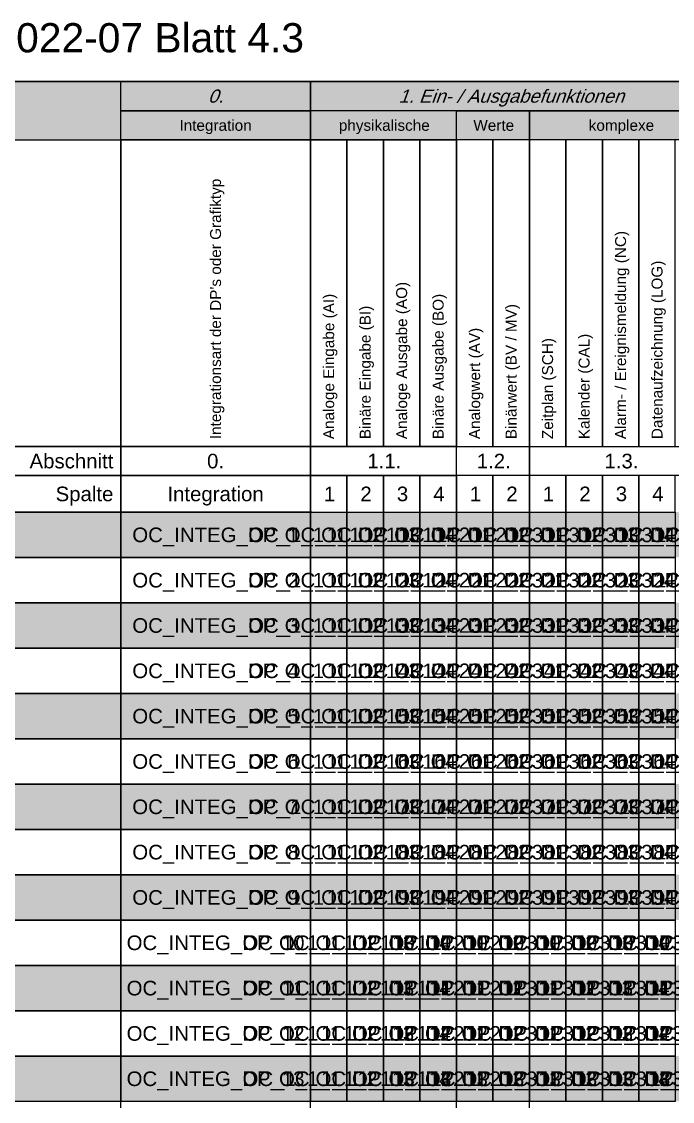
# Model space of a CAD drawing. Header units: millimetres. Extents: x -5 to 464, y 0 to 229.
# Drawn here: x 74.3 to 163.5, y 80.6 to 228.6 of the extents above; entities that cross this region are included whole.
import ezdxf
from ezdxf.enums import TextEntityAlignment as Align

# ---------------------------------------------------------------- set-up
doc = ezdxf.new("R2010")
doc.units = ezdxf.units.MM
doc.header["$LTSCALE"] = 100
doc.styles.get("Standard").update_dxf_attribs({"font": 'arial.ttf'})

msp = doc.modelspace()

# ---------------------------------------------------------------- hatches: boundary and pattern name
at = {"transparency": 33554687}
h = msp.add_hatch(color=254, dxfattribs=at)
h.paths.add_polyline_path([(403.93, 212.38), (463.93, 212.38), (463.93, 220.38), (403.93, 220.38), (403.93, 216.38)])
h.paths.add_polyline_path([(403.93, 212.38), (403.93, 216.38), (373.93, 216.38), (373.93, 212.38)])
h.paths.add_polyline_path([(373.93, 212.38), (373.93, 216.38), (353.93, 216.38), (353.93, 212.38)])
h.paths.add_polyline_path([(353.93, 212.38), (353.93, 216.38), (328.93, 216.38), (328.93, 212.38)])
h.paths.add_polyline_path([(328.93, 212.38), (328.93, 216.38), (308.93, 216.38), (308.93, 212.38)])
h.paths.add_polyline_path([(308.93, 212.38), (308.93, 216.38), (283.93, 216.38), (283.93, 212.38)])
h.paths.add_polyline_path([(283.93, 212.38), (283.93, 216.38), (238.93, 216.38), (238.93, 212.38)])
h.paths.add_polyline_path([(238.93, 212.38), (238.93, 216.38), (178.93, 216.38), (178.93, 212.38)])
h.paths.add_polyline_path([(178.93, 212.38), (178.93, 216.38), (168.93, 216.38), (168.93, 212.38)])
h.paths.add_polyline_path([(168.93, 212.38), (168.93, 216.38), (143.93, 216.38), (143.93, 212.38)])
h.paths.add_polyline_path([(143.93, 212.38), (143.93, 216.38), (133.93, 216.38), (133.93, 212.38)])
h.paths.add_polyline_path([(133.93, 212.38), (133.93, 216.38), (113.93, 216.38), (113.93, 212.38)])
h.paths.add_polyline_path([(113.93, 212.38), (113.93, 216.38), (87.93, 216.38), (87.93, 212.38)])
h.paths.add_polyline_path([(87.93, 212.38), (87.93, 216.38), (87.93, 220.38), (17.78, 220.38), (17.78, 212.38)])
h.paths.add_polyline_path([(17.78, 212.38), (17.78, 220.38), (0, 220.38), (0, 212.38)])
h.paths.add_polyline_path([(87.93, 216.38), (113.93, 216.38), (113.93, 220.38), (87.93, 220.38)])
h.paths.add_polyline_path([(143.93, 216.38), (168.93, 216.38), (168.93, 220.38), (113.93, 220.38), (113.93, 216.38), (133.93, 216.38)])
h.paths.add_polyline_path([(353.93, 216.38), (373.93, 216.38), (373.93, 220.38), (168.93, 220.38), (168.93, 216.38), (178.93, 216.38), (238.93, 216.38), (283.93, 216.38), (308.93, 216.38), (328.93, 216.38)])
h.paths.add_polyline_path([(373.93, 216.38), (403.93, 216.38), (403.93, 220.38), (373.93, 220.38)])
at = {"transparency": 33554483}
for points in [[(463.93, 161.38), (0, 161.38), (0, 155.17), (463.93, 155.17)], [(463.93, 148.96), (0, 148.96), (0, 142.75), (463.93, 142.75)], [(463.93, 136.54), (0, 136.54), (0, 130.33), (463.93, 130.33)], [(463.93, 124.12), (0, 124.12), (0, 117.91), (463.93, 117.91)], [(463.93, 111.7), (0, 111.7), (0, 105.49), (463.93, 105.49)], [(463.93, 99.28), (0, 99.28), (0, 93.07), (463.93, 93.07)], [(463.93, 86.86), (0, 86.86), (0, 80.65), (463.93, 80.65)]]:
    msp.add_hatch(color=141, dxfattribs=at).paths.add_polyline_path(points)

# ---------------------------------------------------------------- linework, layer by layer
msp.add_line((114.14, 161.38), (113.7, 161.38))
at = {"const_width": 0.2}
msp.add_lwpolyline([(0, 220.38), (463.93, 220.38), (463.93, 0), (0, 0)], close=True, dxfattribs=at)
for points in [[(87.93, 220.38), (87.93, 6.13)], [(113.93, 220.38), (113.93, 0)], [(133.93, 216.38), (133.93, 0)], [(143.93, 216.38), (143.93, 0)]]:
    msp.add_lwpolyline(points, dxfattribs=at)
for points in [[(87.93, 220.38), (17.78, 220.38), (17.78, 212.38), (87.93, 212.38)], [(87.93, 220.38), (113.93, 220.38), (113.93, 216.38), (87.93, 216.38)], [(113.93, 220.38), (168.93, 220.38), (168.93, 216.38), (113.93, 216.38)], [(113.93, 212.38), (87.93, 212.38), (87.93, 216.38), (113.93, 216.38)], [(113.93, 212.38), (133.93, 212.38), (133.93, 216.38), (113.93, 216.38)], [(143.93, 212.38), (133.93, 212.38), (133.93, 216.38), (143.93, 216.38)], [(168.93, 212.38), (143.93, 212.38), (143.93, 216.38), (168.93, 216.38)], [(17.78, 212.38), (87.93, 212.38), (87.93, 170.38), (17.78, 170.38)], [(87.93, 212.38), (113.93, 212.38), (113.93, 170.38), (87.93, 170.38)], [(113.93, 170.38), (118.93, 170.38), (118.93, 212.38), (113.93, 212.38)], [(118.93, 170.38), (123.93, 170.38), (123.93, 212.38), (118.93, 212.38)], [(123.93, 170.38), (128.93, 170.38), (128.93, 212.38), (123.93, 212.38)], [(128.93, 170.38), (133.93, 170.38), (133.93, 212.38), (128.93, 212.38)], [(133.93, 170.38), (138.93, 170.38), (138.93, 212.38), (133.93, 212.38)], [(138.93, 170.38), (143.93, 170.38), (143.93, 212.38), (138.93, 212.38)], [(143.93, 170.38), (148.93, 170.38), (148.93, 212.38), (143.93, 212.38)], [(148.93, 170.38), (153.93, 170.38), (153.93, 212.38), (148.93, 212.38)], [(153.93, 170.38), (158.93, 170.38), (158.93, 212.38), (153.93, 212.38)], [(158.93, 170.38), (163.93, 170.38), (163.93, 212.38), (158.93, 212.38)], [(87.93, 166.38), (67.93, 166.38), (67.93, 170.38), (87.93, 170.38)], [(113.93, 166.38), (87.93, 166.38), (87.93, 170.38), (113.93, 170.38)], [(113.93, 166.38), (133.93, 166.38), (133.93, 170.38), (113.93, 170.38)], [(143.93, 166.38), (133.93, 166.38), (133.93, 170.38), (143.93, 170.38)], [(168.93, 166.38), (143.93, 166.38), (143.93, 170.38), (168.93, 170.38)], [(87.93, 161.38), (67.93, 161.38), (67.93, 166.38), (87.93, 166.38)], [(113.93, 161.38), (87.93, 161.38), (87.93, 166.38), (113.93, 166.38)], [(113.93, 161.38), (118.93, 161.38), (118.93, 166.38), (113.93, 166.38)], [(118.93, 161.38), (123.93, 161.38), (123.93, 166.38), (118.93, 166.38)], [(123.93, 161.38), (128.93, 161.38), (128.93, 166.38), (123.93, 166.38)], [(128.93, 161.38), (133.93, 161.38), (133.93, 166.38), (128.93, 166.38)], [(133.93, 161.38), (138.93, 161.38), (138.93, 166.38), (133.93, 166.38)], [(138.93, 161.38), (143.93, 161.38), (143.93, 166.38), (138.93, 166.38)], [(143.93, 161.38), (148.93, 161.38), (148.93, 166.38), (143.93, 166.38)], [(148.93, 161.38), (153.93, 161.38), (153.93, 166.38), (148.93, 166.38)], [(153.93, 161.38), (158.93, 161.38), (158.93, 166.38), (153.93, 166.38)], [(158.93, 161.38), (163.93, 161.38), (163.93, 166.38), (158.93, 166.38)], [(0, 161.38), (87.93, 161.38), (87.93, 155.17), (0, 155.17)], [(87.93, 161.38), (113.93, 161.38), (113.93, 155.17), (87.93, 155.17)], [(113.93, 161.38), (118.93, 161.38), (118.93, 155.17), (113.93, 155.17)], [(118.93, 161.38), (123.93, 161.38), (123.93, 155.17), (118.93, 155.17)], [(123.93, 161.38), (128.93, 161.38), (128.93, 155.17), (123.93, 155.17)], [(128.93, 161.38), (133.93, 161.38), (133.93, 155.17), (128.93, 155.17)], [(133.93, 161.38), (138.93, 161.38), (138.93, 155.17), (133.93, 155.17)], [(138.93, 161.38), (143.93, 161.38), (143.93, 155.17), (138.93, 155.17)], [(143.93, 161.38), (148.93, 161.38), (148.93, 155.17), (143.93, 155.17)], [(148.93, 161.38), (153.93, 161.38), (153.93, 155.17), (148.93, 155.17)], [(153.93, 161.38), (158.93, 161.38), (158.93, 155.17), (153.93, 155.17)], [(158.93, 161.38), (163.93, 161.38), (163.93, 155.17), (158.93, 155.17)], [(0, 155.17), (87.93, 155.17), (87.93, 148.96), (0, 148.96)], [(87.93, 155.17), (113.93, 155.17), (113.93, 148.96), (87.93, 148.96)], [(113.93, 155.17), (118.93, 155.17), (118.93, 148.96), (113.93, 148.96)], [(118.93, 155.17), (123.93, 155.17), (123.93, 148.96), (118.93, 148.96)], [(123.93, 155.17), (128.93, 155.17), (128.93, 148.96), (123.93, 148.96)], [(128.93, 155.17), (133.93, 155.17), (133.93, 148.96), (128.93, 148.96)], [(133.93, 155.17), (138.93, 155.17), (138.93, 148.96), (133.93, 148.96)], [(138.93, 155.17), (143.93, 155.17), (143.93, 148.96), (138.93, 148.96)], [(143.93, 155.17), (148.93, 155.17), (148.93, 148.96), (143.93, 148.96)], [(148.93, 155.17), (153.93, 155.17), (153.93, 148.96), (148.93, 148.96)], [(153.93, 155.17), (158.93, 155.17), (158.93, 148.96), (153.93, 148.96)], [(158.93, 155.17), (163.93, 155.17), (163.93, 148.96), (158.93, 148.96)], [(0, 148.96), (87.93, 148.96), (87.93, 142.75), (0, 142.75)], [(87.93, 148.96), (113.93, 148.96), (113.93, 142.75), (87.93, 142.75)], [(113.93, 148.96), (118.93, 148.96), (118.93, 142.75), (113.93, 142.75)], [(118.93, 148.96), (123.93, 148.96), (123.93, 142.75), (118.93, 142.75)], [(123.93, 148.96), (128.93, 148.96), (128.93, 142.75), (123.93, 142.75)], [(128.93, 148.96), (133.93, 148.96), (133.93, 142.75), (128.93, 142.75)], [(133.93, 148.96), (138.93, 148.96), (138.93, 142.75), (133.93, 142.75)], [(138.93, 148.96), (143.93, 148.96), (143.93, 142.75), (138.93, 142.75)], [(143.93, 148.96), (148.93, 148.96), (148.93, 142.75), (143.93, 142.75)], [(148.93, 148.96), (153.93, 148.96), (153.93, 142.75), (148.93, 142.75)], [(153.93, 148.96), (158.93, 148.96), (158.93, 142.75), (153.93, 142.75)], [(158.93, 148.96), (163.93, 148.96), (163.93, 142.75), (158.93, 142.75)], [(0, 142.75), (87.93, 142.75), (87.93, 136.54), (0, 136.54)], [(87.93, 142.75), (113.93, 142.75), (113.93, 136.54), (87.93, 136.54)], [(113.93, 142.75), (118.93, 142.75), (118.93, 136.54), (113.93, 136.54)], [(118.93, 142.75), (123.93, 142.75), (123.93, 136.54), (118.93, 136.54)], [(123.93, 142.75), (128.93, 142.75), (128.93, 136.54), (123.93, 136.54)], [(128.93, 142.75), (133.93, 142.75), (133.93, 136.54), (128.93, 136.54)], [(133.93, 142.75), (138.93, 142.75), (138.93, 136.54), (133.93, 136.54)], [(138.93, 142.75), (143.93, 142.75), (143.93, 136.54), (138.93, 136.54)], [(143.93, 142.75), (148.93, 142.75), (148.93, 136.54), (143.93, 136.54)], [(148.93, 142.75), (153.93, 142.75), (153.93, 136.54), (148.93, 136.54)], [(153.93, 142.75), (158.93, 142.75), (158.93, 136.54), (153.93, 136.54)], [(158.93, 142.75), (163.93, 142.75), (163.93, 136.54), (158.93, 136.54)], [(0, 136.54), (87.93, 136.54), (87.93, 130.33), (0, 130.33)], [(87.93, 136.54), (113.93, 136.54), (113.93, 130.33), (87.93, 130.33)], [(113.93, 136.54), (118.93, 136.54), (118.93, 130.33), (113.93, 130.33)], [(118.93, 136.54), (123.93, 136.54), (123.93, 130.33), (118.93, 130.33)], [(123.93, 136.54), (128.93, 136.54), (128.93, 130.33), (123.93, 130.33)], [(128.93, 136.54), (133.93, 136.54), (133.93, 130.33), (128.93, 130.33)], [(133.93, 136.54), (138.93, 136.54), (138.93, 130.33), (133.93, 130.33)], [(138.93, 136.54), (143.93, 136.54), (143.93, 130.33), (138.93, 130.33)], [(143.93, 136.54), (148.93, 136.54), (148.93, 130.33), (143.93, 130.33)], [(148.93, 136.54), (153.93, 136.54), (153.93, 130.33), (148.93, 130.33)], [(153.93, 136.54), (158.93, 136.54), (158.93, 130.33), (153.93, 130.33)], [(158.93, 136.54), (163.93, 136.54), (163.93, 130.33), (158.93, 130.33)], [(0, 130.33), (87.93, 130.33), (87.93, 124.12), (0, 124.12)], [(87.93, 130.33), (113.93, 130.33), (113.93, 124.12), (87.93, 124.12)], [(113.93, 130.33), (118.93, 130.33), (118.93, 124.12), (113.93, 124.12)], [(118.93, 130.33), (123.93, 130.33), (123.93, 124.12), (118.93, 124.12)], [(123.93, 130.33), (128.93, 130.33), (128.93, 124.12), (123.93, 124.12)], [(128.93, 130.33), (133.93, 130.33), (133.93, 124.12), (128.93, 124.12)], [(133.93, 130.33), (138.93, 130.33), (138.93, 124.12), (133.93, 124.12)], [(138.93, 130.33), (143.93, 130.33), (143.93, 124.12), (138.93, 124.12)], [(143.93, 130.33), (148.93, 130.33), (148.93, 124.12), (143.93, 124.12)], [(148.93, 130.33), (153.93, 130.33), (153.93, 124.12), (148.93, 124.12)], [(153.93, 130.33), (158.93, 130.33), (158.93, 124.12), (153.93, 124.12)], [(158.93, 130.33), (163.93, 130.33), (163.93, 124.12), (158.93, 124.12)], [(0, 124.12), (87.93, 124.12), (87.93, 117.91), (0, 117.91)], [(87.93, 124.12), (113.93, 124.12), (113.93, 117.91), (87.93, 117.91)], [(113.93, 124.12), (118.93, 124.12), (118.93, 117.91), (113.93, 117.91)], [(118.93, 124.12), (123.93, 124.12), (123.93, 117.91), (118.93, 117.91)], [(123.93, 124.12), (128.93, 124.12), (128.93, 117.91), (123.93, 117.91)], [(128.93, 124.12), (133.93, 124.12), (133.93, 117.91), (128.93, 117.91)], [(133.93, 124.12), (138.93, 124.12), (138.93, 117.91), (133.93, 117.91)], [(138.93, 124.12), (143.93, 124.12), (143.93, 117.91), (138.93, 117.91)], [(143.93, 124.12), (148.93, 124.12), (148.93, 117.91), (143.93, 117.91)], [(148.93, 124.12), (153.93, 124.12), (153.93, 117.91), (148.93, 117.91)], [(153.93, 124.12), (158.93, 124.12), (158.93, 117.91), (153.93, 117.91)], [(158.93, 124.12), (163.93, 124.12), (163.93, 117.91), (158.93, 117.91)], [(0, 117.91), (87.93, 117.91), (87.93, 111.7), (0, 111.7)], [(87.93, 117.91), (113.93, 117.91), (113.93, 111.7), (87.93, 111.7)], [(113.93, 117.91), (118.93, 117.91), (118.93, 111.7), (113.93, 111.7)], [(118.93, 117.91), (123.93, 117.91), (123.93, 111.7), (118.93, 111.7)], [(123.93, 117.91), (128.93, 117.91), (128.93, 111.7), (123.93, 111.7)], [(128.93, 117.91), (133.93, 117.91), (133.93, 111.7), (128.93, 111.7)], [(133.93, 117.91), (138.93, 117.91), (138.93, 111.7), (133.93, 111.7)], [(138.93, 117.91), (143.93, 117.91), (143.93, 111.7), (138.93, 111.7)], [(143.93, 117.91), (148.93, 117.91), (148.93, 111.7), (143.93, 111.7)], [(148.93, 117.91), (153.93, 117.91), (153.93, 111.7), (148.93, 111.7)], [(153.93, 117.91), (158.93, 117.91), (158.93, 111.7), (153.93, 111.7)], [(158.93, 117.91), (163.93, 117.91), (163.93, 111.7), (158.93, 111.7)], [(0, 111.7), (87.93, 111.7), (87.93, 105.49), (0, 105.49)], [(87.93, 111.7), (113.93, 111.7), (113.93, 105.49), (87.93, 105.49)], [(113.93, 111.7), (118.93, 111.7), (118.93, 105.49), (113.93, 105.49)], [(118.93, 111.7), (123.93, 111.7), (123.93, 105.49), (118.93, 105.49)], [(123.93, 111.7), (128.93, 111.7), (128.93, 105.49), (123.93, 105.49)], [(128.93, 111.7), (133.93, 111.7), (133.93, 105.49), (128.93, 105.49)], [(133.93, 111.7), (138.93, 111.7), (138.93, 105.49), (133.93, 105.49)], [(138.93, 111.7), (143.93, 111.7), (143.93, 105.49), (138.93, 105.49)], [(143.93, 111.7), (148.93, 111.7), (148.93, 105.49), (143.93, 105.49)], [(148.93, 111.7), (153.93, 111.7), (153.93, 105.49), (148.93, 105.49)], [(153.93, 111.7), (158.93, 111.7), (158.93, 105.49), (153.93, 105.49)], [(158.93, 111.7), (163.93, 111.7), (163.93, 105.49), (158.93, 105.49)], [(0, 105.49), (87.93, 105.49), (87.93, 99.28), (0, 99.28)], [(87.93, 105.49), (113.93, 105.49), (113.93, 99.28), (87.93, 99.28)], [(113.93, 105.49), (118.93, 105.49), (118.93, 99.28), (113.93, 99.28)], [(118.93, 105.49), (123.93, 105.49), (123.93, 99.28), (118.93, 99.28)], [(123.93, 105.49), (128.93, 105.49), (128.93, 99.28), (123.93, 99.28)], [(128.93, 105.49), (133.93, 105.49), (133.93, 99.28), (128.93, 99.28)], [(133.93, 105.49), (138.93, 105.49), (138.93, 99.28), (133.93, 99.28)], [(138.93, 105.49), (143.93, 105.49), (143.93, 99.28), (138.93, 99.28)], [(143.93, 105.49), (148.93, 105.49), (148.93, 99.28), (143.93, 99.28)], [(148.93, 105.49), (153.93, 105.49), (153.93, 99.28), (148.93, 99.28)], [(153.93, 105.49), (158.93, 105.49), (158.93, 99.28), (153.93, 99.28)], [(158.93, 105.49), (163.93, 105.49), (163.93, 99.28), (158.93, 99.28)], [(0, 99.28), (87.93, 99.28), (87.93, 93.07), (0, 93.07)], [(87.93, 99.28), (113.93, 99.28), (113.93, 93.07), (87.93, 93.07)], [(113.93, 99.28), (118.93, 99.28), (118.93, 93.07), (113.93, 93.07)], [(118.93, 99.28), (123.93, 99.28), (123.93, 93.07), (118.93, 93.07)], [(123.93, 99.28), (128.93, 99.28), (128.93, 93.07), (123.93, 93.07)], [(128.93, 99.28), (133.93, 99.28), (133.93, 93.07), (128.93, 93.07)], [(133.93, 99.28), (138.93, 99.28), (138.93, 93.07), (133.93, 93.07)], [(138.93, 99.28), (143.93, 99.28), (143.93, 93.07), (138.93, 93.07)], [(143.93, 99.28), (148.93, 99.28), (148.93, 93.07), (143.93, 93.07)], [(148.93, 99.28), (153.93, 99.28), (153.93, 93.07), (148.93, 93.07)], [(153.93, 99.28), (158.93, 99.28), (158.93, 93.07), (153.93, 93.07)], [(158.93, 99.28), (163.93, 99.28), (163.93, 93.07), (158.93, 93.07)], [(0, 93.07), (87.93, 93.07), (87.93, 86.86), (0, 86.86)], [(87.93, 93.07), (113.93, 93.07), (113.93, 86.86), (87.93, 86.86)], [(113.93, 93.07), (118.93, 93.07), (118.93, 86.86), (113.93, 86.86)], [(118.93, 93.07), (123.93, 93.07), (123.93, 86.86), (118.93, 86.86)], [(123.93, 93.07), (128.93, 93.07), (128.93, 86.86), (123.93, 86.86)], [(128.93, 93.07), (133.93, 93.07), (133.93, 86.86), (128.93, 86.86)], [(133.93, 93.07), (138.93, 93.07), (138.93, 86.86), (133.93, 86.86)], [(138.93, 93.07), (143.93, 93.07), (143.93, 86.86), (138.93, 86.86)], [(143.93, 93.07), (148.93, 93.07), (148.93, 86.86), (143.93, 86.86)], [(148.93, 93.07), (153.93, 93.07), (153.93, 86.86), (148.93, 86.86)], [(153.93, 93.07), (158.93, 93.07), (158.93, 86.86), (153.93, 86.86)], [(158.93, 93.07), (163.93, 93.07), (163.93, 86.86), (158.93, 86.86)], [(0, 86.86), (87.93, 86.86), (87.93, 80.65), (0, 80.65)], [(87.93, 86.86), (113.93, 86.86), (113.93, 80.65), (87.93, 80.65)], [(113.93, 86.86), (118.93, 86.86), (118.93, 80.65), (113.93, 80.65)], [(118.93, 86.86), (123.93, 86.86), (123.93, 80.65), (118.93, 80.65)], [(123.93, 86.86), (128.93, 86.86), (128.93, 80.65), (123.93, 80.65)], [(128.93, 86.86), (133.93, 86.86), (133.93, 80.65), (128.93, 80.65)], [(133.93, 86.86), (138.93, 86.86), (138.93, 80.65), (133.93, 80.65)], [(138.93, 86.86), (143.93, 86.86), (143.93, 80.65), (138.93, 80.65)], [(143.93, 86.86), (148.93, 86.86), (148.93, 80.65), (143.93, 80.65)], [(148.93, 86.86), (153.93, 86.86), (153.93, 80.65), (148.93, 80.65)], [(153.93, 86.86), (158.93, 86.86), (158.93, 80.65), (153.93, 80.65)], [(158.93, 86.86), (163.93, 86.86), (163.93, 80.65), (158.93, 80.65)]]:
    msp.add_lwpolyline(points, close=True)

# ---------------------------------------------------------------- texts
msp.add_text('GA-Funktionsliste VDI 3814:2022-07 Blatt 4.3', height=4).set_placement((0, 224.38))
at = {"oblique": 20}
for s, p in [('0.', (100.93, 218.38)), ('1. Ein- / Ausgabefunktionen', (141.43, 218.38))]:
    msp.add_text(s, height=1.8, dxfattribs=at).set_placement(p, align=Align.MIDDLE_CENTER)
for s, height, p in [('Integration', 1.5, (100.93, 214.38)), ('physikalische', 1.5, (124.05, 214.38)), ('Werte', 1.5, (139.05, 214.38)), ('komplexe', 1.5, (156.55, 214.38)), ('0.', 2, (100.93, 168.38)), ('1.1.', 2, (124.05, 168.38)), ('1.2.', 2, (139.05, 168.38)), ('1.3.', 2, (156.55, 168.38)), ('Integration', 2, (100.93, 163.88)), ('1', 2, (116.55, 163.88)), ('2', 2, (121.55, 163.88)), ('3', 2, (126.55, 163.88)), ('4', 2, (131.55, 163.88)), ('1', 2, (136.55, 163.88)), ('2', 2, (141.55, 163.88)), ('1', 2, (146.55, 163.88)), ('2', 2, (151.55, 163.88)), ('3', 2, (156.55, 163.88)), ('4', 2, (161.55, 163.88))]:
    msp.add_text(s, height=height).set_placement(p, align=Align.MIDDLE_CENTER)
for s, p in [("Integrationsart der DP's oder Grafiktyp", (100.93, 171.38)), ('Alarm- / Ereignismeldung (NC)', (156.43, 171.38)), ('Datenaufzeichnung (LOG)', (161.43, 171.38)), ('Analoge Ausgabe (AO)', (126.43, 171.38)), ('Analoge Eingabe (AI)', (116.43, 171.38)), ('Binäre Ausgabe (BO)', (131.43, 171.38)), ('Binäre Eingabe (BI)', (121.43, 171.38)), ('Binärwert (BV / MV)', (141.43, 171.38)), ('Analogwert (AV)', (136.43, 171.38)), ('Zeitplan (SCH)', (146.43, 171.38)), ('Kalender (CAL)', (151.43, 171.38))]:
    msp.add_text(s, height=1.5, rotation=90).set_placement(p, align=Align.MIDDLE_LEFT)
for s, p in [('Abschnitt', (86.93, 168.38)), ('Spalte', (86.93, 163.88))]:
    msp.add_text(s, height=2).set_placement(p, align=Align.MIDDLE_RIGHT)
for tag, p in [('OC_INTEG_DP_1', (100.93, 158.27)), ('OC_1_1_1_DP_1', (116.43, 158.27)), ('OC_1_1_2_DP_1', (121.43, 158.27)), ('OC_1_1_3_DP_1', (126.43, 158.27)), ('OC_1_1_4_DP_1', (131.43, 158.27)), ('OC_1_2_1_DP_1', (136.43, 158.27)), ('OC_1_2_2_DP_1', (141.43, 158.27)), ('OC_1_3_1_DP_1', (146.43, 158.27)), ('OC_1_3_2_DP_1', (151.43, 158.27)), ('OC_1_3_3_DP_1', (156.43, 158.27)), ('OC_1_3_4_DP_1', (161.43, 158.27)), ('OC_1_3_5_DP_1', (166.43, 158.27)), ('OC_2_1_1_DP_1', (171.43, 158.27)), ('OC_INTEG_DP_2', (100.93, 152.06)), ('OC_1_1_1_DP_2', (116.43, 152.06)), ('OC_1_1_2_DP_2', (121.43, 152.06)), ('OC_1_1_3_DP_2', (126.43, 152.06)), ('OC_1_1_4_DP_2', (131.43, 152.06)), ('OC_1_2_1_DP_2', (136.43, 152.06)), ('OC_1_2_2_DP_2', (141.43, 152.06)), ('OC_1_3_1_DP_2', (146.43, 152.06)), ('OC_1_3_2_DP_2', (151.43, 152.06)), ('OC_1_3_3_DP_2', (156.43, 152.06)), ('OC_1_3_4_DP_2', (161.43, 152.06)), ('OC_1_3_5_DP_2', (166.43, 152.06)), ('OC_2_1_1_DP_2', (171.43, 152.06)), ('OC_INTEG_DP_3', (100.93, 145.85)), ('OC_1_1_1_DP_3', (116.43, 145.85)), ('OC_1_1_2_DP_3', (121.43, 145.85)), ('OC_1_1_3_DP_3', (126.43, 145.85)), ('OC_1_1_4_DP_3', (131.43, 145.85)), ('OC_1_2_1_DP_3', (136.43, 145.85)), ('OC_1_2_2_DP_3', (141.43, 145.85)), ('OC_1_3_1_DP_3', (146.43, 145.85)), ('OC_1_3_2_DP_3', (151.43, 145.85)), ('OC_1_3_3_DP_3', (156.43, 145.85)), ('OC_1_3_4_DP_3', (161.43, 145.85)), ('OC_1_3_5_DP_3', (166.43, 145.85)), ('OC_2_1_1_DP_3', (171.43, 145.85)), ('OC_INTEG_DP_4', (100.93, 139.64)), ('OC_1_1_1_DP_4', (116.43, 139.64)), ('OC_1_1_2_DP_4', (121.43, 139.64)), ('OC_1_1_3_DP_4', (126.43, 139.64)), ('OC_1_1_4_DP_4', (131.43, 139.64)), ('OC_1_2_1_DP_4', (136.43, 139.64)), ('OC_1_2_2_DP_4', (141.43, 139.64)), ('OC_1_3_1_DP_4', (146.43, 139.64)), ('OC_1_3_2_DP_4', (151.43, 139.64)), ('OC_1_3_3_DP_4', (156.43, 139.64)), ('OC_1_3_4_DP_4', (161.43, 139.64)), ('OC_1_3_5_DP_4', (166.43, 139.64)), ('OC_2_1_1_DP_4', (171.43, 139.64)), ('OC_INTEG_DP_5', (100.93, 133.43)), ('OC_1_1_1_DP_5', (116.43, 133.43)), ('OC_1_1_2_DP_5', (121.43, 133.43)), ('OC_1_1_3_DP_5', (126.43, 133.43)), ('OC_1_1_4_DP_5', (131.43, 133.43)), ('OC_1_2_1_DP_5', (136.43, 133.43)), ('OC_1_2_2_DP_5', (141.43, 133.43)), ('OC_1_3_1_DP_5', (146.43, 133.43)), ('OC_1_3_2_DP_5', (151.43, 133.43)), ('OC_1_3_3_DP_5', (156.43, 133.43)), ('OC_1_3_4_DP_5', (161.43, 133.43)), ('OC_1_3_5_DP_5', (166.43, 133.43)), ('OC_2_1_1_DP_5', (171.43, 133.43)), ('OC_INTEG_DP_6', (100.93, 127.22)), ('OC_1_1_1_DP_6', (116.43, 127.22)), ('OC_1_1_2_DP_6', (121.43, 127.22)), ('OC_1_1_3_DP_6', (126.43, 127.22)), ('OC_1_1_4_DP_6', (131.43, 127.22)), ('OC_1_2_1_DP_6', (136.43, 127.22)), ('OC_1_2_2_DP_6', (141.43, 127.22)), ('OC_1_3_1_DP_6', (146.43, 127.22)), ('OC_1_3_2_DP_6', (151.43, 127.22)), ('OC_1_3_3_DP_6', (156.43, 127.22)), ('OC_1_3_4_DP_6', (161.43, 127.22)), ('OC_1_3_5_DP_6', (166.43, 127.22)), ('OC_2_1_1_DP_6', (171.43, 127.22)), ('OC_INTEG_DP_7', (100.93, 121.01)), ('OC_1_1_1_DP_7', (116.43, 121.01)), ('OC_1_1_2_DP_7', (121.43, 121.01)), ('OC_1_1_3_DP_7', (126.43, 121.01)), ('OC_1_1_4_DP_7', (131.43, 121.01)), ('OC_1_2_1_DP_7', (136.43, 121.01)), ('OC_1_2_2_DP_7', (141.43, 121.01)), ('OC_1_3_1_DP_7', (146.43, 121.01)), ('OC_1_3_2_DP_7', (151.43, 121.01)), ('OC_1_3_3_DP_7', (156.43, 121.01)), ('OC_1_3_4_DP_7', (161.43, 121.01)), ('OC_1_3_5_DP_7', (166.43, 121.01)), ('OC_2_1_1_DP_7', (171.43, 121.01)), ('OC_INTEG_DP_8', (100.93, 114.8)), ('OC_1_1_1_DP_8', (116.43, 114.8)), ('OC_1_1_2_DP_8', (121.43, 114.8)), ('OC_1_1_3_DP_8', (126.43, 114.8)), ('OC_1_1_4_DP_8', (131.43, 114.8)), ('OC_1_2_1_DP_8', (136.43, 114.8)), ('OC_1_2_2_DP_8', (141.43, 114.8)), ('OC_1_3_1_DP_8', (146.43, 114.8)), ('OC_1_3_2_DP_8', (151.43, 114.8)), ('OC_1_3_3_DP_8', (156.43, 114.8)), ('OC_1_3_4_DP_8', (161.43, 114.8)), ('OC_1_3_5_DP_8', (166.43, 114.8)), ('OC_2_1_1_DP_8', (171.43, 114.8)), ('OC_INTEG_DP_9', (100.93, 108.59)), ('OC_1_1_1_DP_9', (116.43, 108.59)), ('OC_1_1_2_DP_9', (121.43, 108.59)), ('OC_1_1_3_DP_9', (126.43, 108.59)), ('OC_1_1_4_DP_9', (131.43, 108.59)), ('OC_1_2_1_DP_9', (136.43, 108.59)), ('OC_1_2_2_DP_9', (141.43, 108.59)), ('OC_1_3_1_DP_9', (146.43, 108.59)), ('OC_1_3_2_DP_9', (151.43, 108.59)), ('OC_1_3_3_DP_9', (156.43, 108.59)), ('OC_1_3_4_DP_9', (161.43, 108.59)), ('OC_1_3_5_DP_9', (166.43, 108.59)), ('OC_2_1_1_DP_9', (171.43, 108.59)), ('OC_INTEG_DP_10', (100.93, 102.38)), ('OC_1_1_1_DP_10', (116.43, 102.38)), ('OC_1_1_2_DP_10', (121.43, 102.38)), ('OC_1_1_3_DP_10', (126.43, 102.38)), ('OC_1_1_4_DP_10', (131.43, 102.38)), ('OC_1_2_1_DP_10', (136.43, 102.38)), ('OC_1_2_2_DP_10', (141.43, 102.38)), ('OC_1_3_1_DP_10', (146.43, 102.38)), ('OC_1_3_2_DP_10', (151.43, 102.38)), ('OC_1_3_3_DP_10', (156.43, 102.38)), ('OC_1_3_4_DP_10', (161.43, 102.38)), ('OC_1_3_5_DP_10', (166.43, 102.38)), ('OC_2_1_1_DP_10', (171.43, 102.38)), ('OC_INTEG_DP_11', (100.93, 96.17)), ('OC_1_1_1_DP_11', (116.43, 96.17)), ('OC_1_1_2_DP_11', (121.43, 96.17)), ('OC_1_1_3_DP_11', (126.43, 96.17)), ('OC_1_1_4_DP_11', (131.43, 96.17)), ('OC_1_2_1_DP_11', (136.43, 96.17)), ('OC_1_2_2_DP_11', (141.43, 96.17)), ('OC_1_3_1_DP_11', (146.43, 96.17)), ('OC_1_3_2_DP_11', (151.43, 96.17)), ('OC_1_3_3_DP_11', (156.43, 96.17)), ('OC_1_3_4_DP_11', (161.43, 96.17)), ('OC_1_3_5_DP_11', (166.43, 96.17)), ('OC_2_1_1_DP_11', (171.43, 96.17)), ('OC_INTEG_DP_12', (100.93, 89.96)), ('OC_1_1_1_DP_12', (116.43, 89.96)), ('OC_1_1_2_DP_12', (121.43, 89.96)), ('OC_1_1_3_DP_12', (126.43, 89.96)), ('OC_1_1_4_DP_12', (131.43, 89.96)), ('OC_1_2_1_DP_12', (136.43, 89.96)), ('OC_1_2_2_DP_12', (141.43, 89.96)), ('OC_1_3_1_DP_12', (146.43, 89.96)), ('OC_1_3_2_DP_12', (151.43, 89.96)), ('OC_1_3_3_DP_12', (156.43, 89.96)), ('OC_1_3_4_DP_12', (161.43, 89.96)), ('OC_1_3_5_DP_12', (166.43, 89.96)), ('OC_2_1_1_DP_12', (171.43, 89.96)), ('OC_INTEG_DP_13', (100.93, 83.75)), ('OC_1_1_1_DP_13', (116.43, 83.75)), ('OC_1_1_2_DP_13', (121.43, 83.75)), ('OC_1_1_3_DP_13', (126.43, 83.75)), ('OC_1_1_4_DP_13', (131.43, 83.75)), ('OC_1_2_1_DP_13', (136.43, 83.75)), ('OC_1_2_2_DP_13', (141.43, 83.75)), ('OC_1_3_1_DP_13', (146.43, 83.75)), ('OC_1_3_2_DP_13', (151.43, 83.75)), ('OC_1_3_3_DP_13', (156.43, 83.75)), ('OC_1_3_4_DP_13', (161.43, 83.75)), ('OC_1_3_5_DP_13', (166.43, 83.75)), ('OC_2_1_1_DP_13', (171.43, 83.75))]:
    msp.add_attdef(tag, text='', height=2).set_placement(p, align=Align.MIDDLE_CENTER)

doc.saveas('drawing.dxf')
